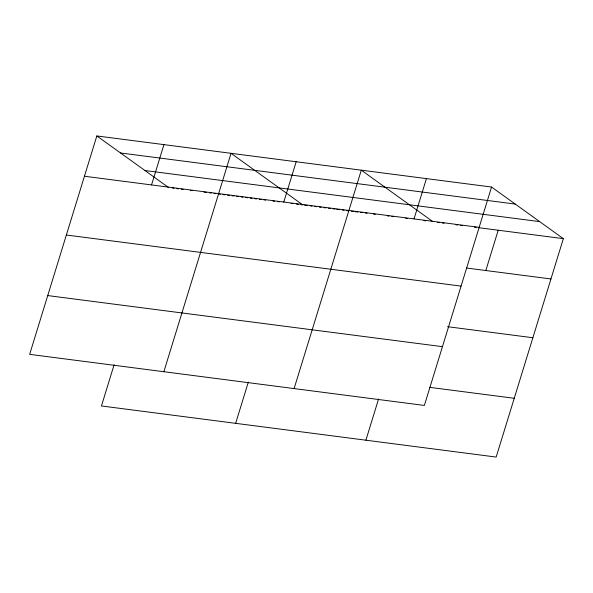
<?xml version="1.0" encoding="UTF-8"?>
<svg xmlns="http://www.w3.org/2000/svg" width="593" height="593" viewBox="0 0 593 593"><rect width="100%" height="100%" fill="white"/><g stroke="black" fill="none" stroke-linecap="round" stroke-linejoin="round"><path stroke-width="0.89" d="M96.837 135.938L29.65 354.347L424.366 405.442L491.553 187.04L96.837 135.938L168.634 187.558M151.541 184.927L163.942 144.625M114.13 364.732L101.447 405.96L496.163 457.062L563.35 238.653L491.553 187.04M163.853 371.722L231.04 153.313L302.838 204.926L301.029 204.696M283.773 202.05L296.174 161.748M235.651 423.335L248.334 382.107M294.106 388.578L361.3 170.176L432.356 221.263M414.025 218.913L426.426 178.612M365.903 440.199L378.586 398.97M485.823 270.527L498.224 230.225M120.535 152.972L515.243 204.074M144.944 170.525L539.66 221.626M84.443 176.24L479.151 227.341M172.267 188.025L174.075 188.263M176.796 188.611L178.612 188.848M181.332 189.197L183.148 189.434M190.397 190.375L192.214 190.605M203.999 192.132L206.72 192.488M209.44 192.836L211.256 193.073M213.977 193.422L215.785 193.659M218.506 194.015L220.322 194.245M223.042 194.6L224.858 194.83M227.579 195.186L229.387 195.423M232.108 195.772L233.924 196.009M236.644 196.357L238.46 196.594M241.181 196.95L242.989 197.18M245.71 197.536L247.526 197.766M250.246 198.121L252.062 198.359M254.782 198.707L256.591 198.944M259.311 199.292L261.128 199.53M263.848 199.878L265.664 200.115M272.913 201.057L274.729 201.294M277.45 201.642L279.266 201.879M291.052 203.406L292.868 203.636M296.493 204.111L298.309 204.34M304.676 205.171L307.426 205.526M310.176 205.882L312.014 206.119M314.764 206.475L316.595 206.712M319.353 207.068L321.184 207.305M323.934 207.661L325.772 207.898M328.522 208.254L330.36 208.491M333.11 208.847L334.941 209.084M336.78 209.322L339.53 209.677M342.28 210.033L344.118 210.27M346.868 210.626L348.706 210.871M351.456 211.227L353.287 211.464M355.125 211.701L357.875 212.057M360.626 212.413L362.464 212.65M365.214 213.006L367.052 213.243M373.471 214.073L375.302 214.31M387.229 215.852L389.067 216.089M391.817 216.445L393.648 216.69M405.575 218.231L407.413 218.469M423.921 220.603L425.759 220.841M437.678 222.39L439.517 222.627M442.267 222.983L444.105 223.22M456.024 224.762L457.863 224.999M460.613 225.355L462.451 225.592M474.37 227.134L476.209 227.371M478.959 227.727L563.35 238.653M466.558 268.036L550.949 278.962M66.357 235.013L461.072 286.115M447.559 326.691L532.87 337.736M47.729 295.573L442.445 346.668M429.851 387.362L514.242 398.288"/></g></svg>
